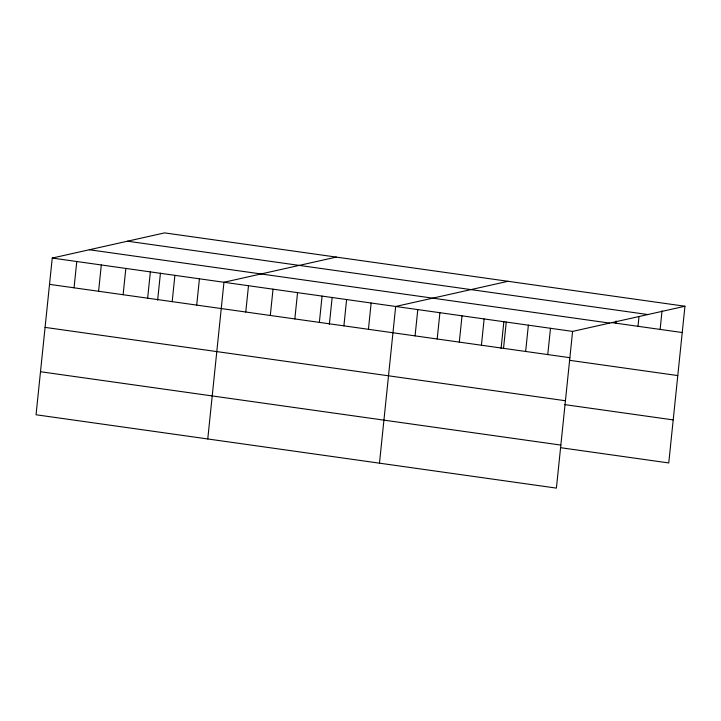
<?xml version="1.0" encoding="UTF-8"?>
<svg xmlns="http://www.w3.org/2000/svg" width="721" height="721" viewBox="0 0 721 721"><rect width="100%" height="100%" fill="white"/><g stroke="black" fill="none" stroke-linecap="round" stroke-linejoin="round"><path stroke-width="1.08" d="M684.95 306.236L164.595 232.892L52.245 258.055L36.05 414.764L556.405 488.108L572.591 331.408L684.95 306.236L668.755 462.945L560.388 447.669M74.056 287.805L76.777 261.516M98.588 291.266L101.31 264.967M123.12 294.727L125.833 268.428M147.652 298.179L150.365 271.889M157.656 300.071L160.441 273.169M172.184 301.639L174.897 275.341M196.716 305.1L199.429 278.802M207.765 438.972L223.961 282.262L336.319 257.091M245.771 312.013L248.493 285.714M270.303 315.474L273.025 289.175M294.835 318.934L297.557 292.636M319.367 322.386L322.08 296.088M329.371 324.27L332.156 297.376M343.899 325.847L346.612 299.548M368.431 329.308L371.144 303.009M379.48 463.17L395.676 306.461L508.035 281.298M415.071 335.878L417.792 309.579M437.187 338.996L439.909 312.698M459.304 342.115L462.017 315.816M481.421 345.233L484.133 318.934M501.086 348.477L503.871 321.584M503.528 348.351L506.25 322.053M525.645 351.469L528.367 325.171M547.762 354.579L550.483 328.289M615.887 323.179L616.113 320.989M638.004 326.298L639.022 316.438M660.121 329.416L662.04 310.787M127.518 241.193L647.873 314.545M611.462 322.557L682.228 332.534M89.323 249.745L609.669 323.098M52.245 258.055L572.591 331.408M49.524 284.353L569.878 357.697M569.419 360.293L677.785 375.569M45.081 327.388L565.426 400.741M564.84 404.634L673.207 419.91M40.493 371.73L560.848 445.073"/></g></svg>
